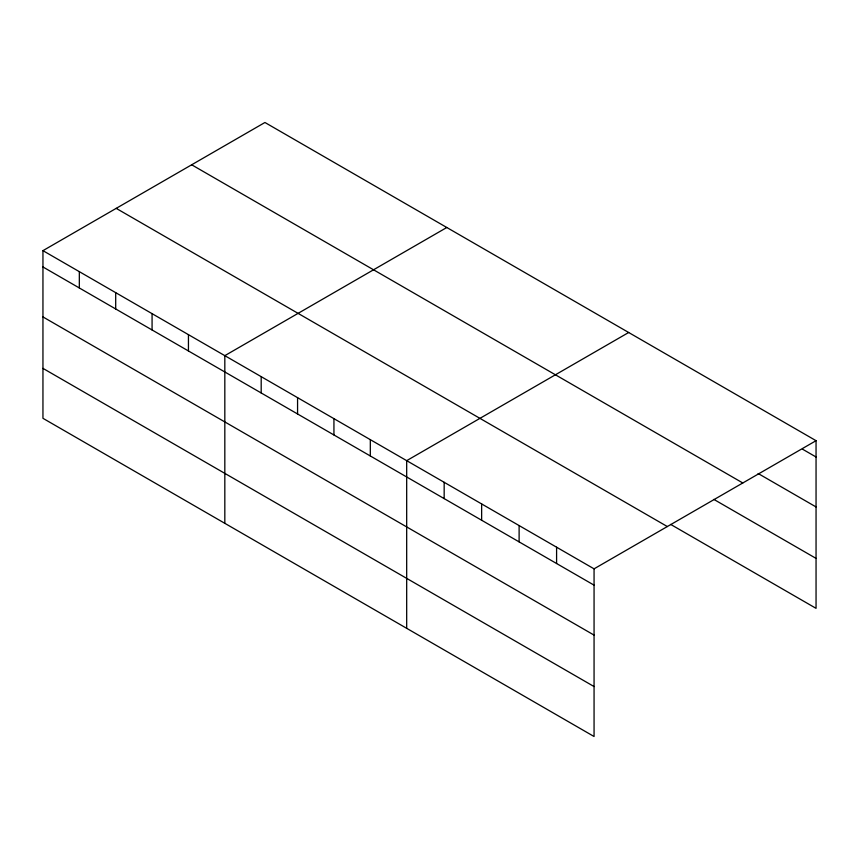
<?xml version="1.0" encoding="UTF-8"?>
<svg xmlns="http://www.w3.org/2000/svg" width="859" height="859" viewBox="0 0 859 859"><rect width="100%" height="100%" fill="white"/><g stroke="black" fill="none" stroke-linecap="round" stroke-linejoin="round"><path stroke-width="1.29" d="M42.95 250.656L594.063 568.841L594.063 736.507L42.95 418.312L42.95 250.656L264.937 122.493L816.05 440.688L816.05 608.344L670.686 524.419M446.798 227.495L224.822 355.658L224.822 523.314M628.67 332.497L406.683 460.66L406.683 628.316M594.063 568.841L816.05 440.688M802.424 449.128L816.05 456.988M758.132 473.502L816.05 506.939M191.675 164.788L742.799 482.973M713.84 499.39L816.05 558.393M116.201 208.361L667.325 526.546M42.95 266.966L594.063 585.151M42.95 316.917L594.063 635.102M42.95 368.371L594.063 686.556M556.589 547.204L556.589 563.515M519.115 525.568L519.115 541.879M481.641 503.932L481.641 520.243M444.167 482.296L444.167 498.607M370.315 439.658L370.315 455.968M333.936 418.666L333.936 434.965M297.568 397.663L297.568 413.974M261.19 376.661L261.19 392.971M188.443 334.656L188.443 350.966M152.075 313.664L152.075 329.963M115.697 292.661L115.697 308.972M79.329 271.659L79.329 287.969"/></g></svg>
